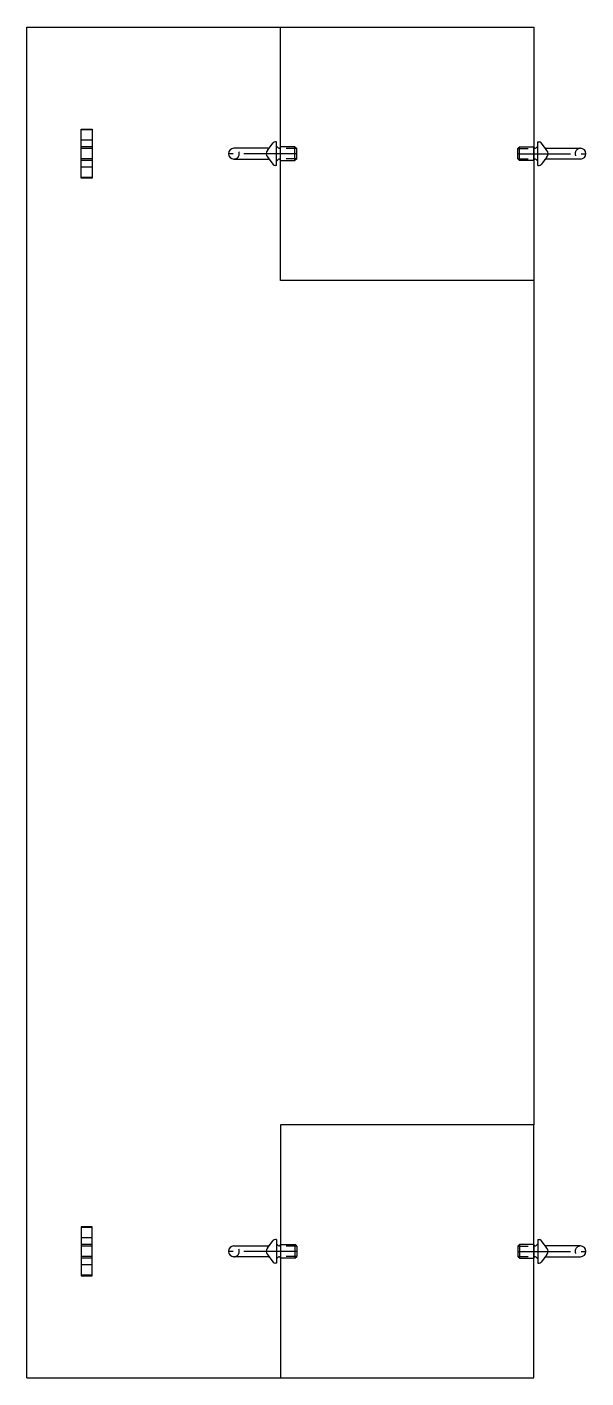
# Model space of a CAD drawing. Header units: inches. Extents: x 11.7 to 46.7, y 4.1 to 50.6.
# Drawn here: x 11.74 to 18.36, y 34.65 to 50.65 of the extents above; entities that cross this region are included whole.
import ezdxf

# ---------------------------------------------------------------- set-up
doc = ezdxf.new("R2010")
doc.units = ezdxf.units.IN
doc.header["$LTSCALE"] = 0.5
doc.header["$MEASUREMENT"] = 0
doc.linetypes.add('CENTER', pattern=[2, 1.25, -0.25, 0.25, -0.25])
doc.linetypes.add('HIDDEN', pattern=[0.375, 0.25, -0.125])
for name, color, linetype in [('Center', 7, 'CENTER'), ('Hidden', 5, 'HIDDEN'), ('Visible', 1, 'Continuous')]:
    doc.layers.add(name, color=color, linetype=linetype)

msp = doc.modelspace()

# ---------------------------------------------------------------- linework, layer by layer
for p, q in [((14.694, 49.285), (14.682, 49.285)), ((17.79, 49.285), (17.803, 49.285)), ((14.694, 36.005), (14.682, 36.005)), ((17.79, 36.005), (17.803, 36.005))]:
    msp.add_line(p, q)
at = {"layer": 'Center'}
for p, q in [((14.934, 49.145), (14.127, 49.145)), ((17.55, 49.145), (18.358, 49.145)), ((14.934, 36.145), (14.127, 36.145)), ((17.55, 36.145), (18.358, 36.145))]:
    msp.add_line(p, q, dxfattribs=at)
at = {"layer": 'Hidden'}
for p, q in [((12.512, 49.426), (12.382, 49.426)), ((12.512, 49.306), (12.382, 49.306)), ((12.512, 49.226), (12.382, 49.226)), ((12.512, 49.206), (12.382, 49.206)), ((14.934, 49.205), (14.742, 49.205)), ((17.55, 49.205), (17.742, 49.205)), ((12.512, 49.085), (12.382, 49.085)), ((12.512, 49.065), (12.382, 49.065)), ((12.512, 48.984), (12.382, 48.984)), ((14.934, 49.085), (14.742, 49.085)), ((17.55, 49.085), (17.742, 49.085)), ((12.512, 48.864), (12.382, 48.864)), ((12.512, 36.426), (12.382, 36.426)), ((12.512, 36.306), (12.382, 36.306)), ((12.512, 36.226), (12.382, 36.226)), ((12.512, 36.206), (12.382, 36.206)), ((14.934, 36.205), (14.742, 36.205)), ((17.55, 36.205), (17.742, 36.205)), ((12.512, 36.085), (12.382, 36.085)), ((12.512, 36.065), (12.382, 36.065)), ((14.934, 36.085), (14.742, 36.085)), ((17.55, 36.085), (17.742, 36.085)), ((12.512, 35.984), (12.382, 35.984)), ((12.512, 35.864), (12.382, 35.864))]:
    msp.add_line(p, q, dxfattribs=at)
for centre, start, end in [((14.191, 49.145), 270, 90), ((18.294, 49.145), 90, 270), ((14.191, 36.145), 270, 90), ((18.294, 36.145), 90, 270)]:
    msp.add_arc(centre, 0.064, start, end, dxfattribs=at)
at = {"layer": 'Visible'}
for p, q in [((11.742, 34.645), (11.742, 50.645)), ((11.742, 50.645), (17.742, 50.645)), ((14.742, 47.645), (14.742, 50.645)), ((17.742, 50.645), (17.742, 47.645)), ((12.382, 48.855), (12.382, 49.435)), ((12.382, 49.435), (12.512, 49.435)), ((12.512, 49.435), (12.512, 48.855)), ((14.694, 49.005), (14.694, 49.285)), ((17.79, 49.005), (17.79, 49.285)), ((14.591, 49.209), (14.191, 49.209)), ((14.588, 49.184), (14.617, 49.222)), ((14.617, 49.222), (14.657, 49.273)), ((14.694, 49.235), (14.716, 49.215)), ((14.742, 49.065), (14.742, 49.225)), ((14.914, 49.225), (14.742, 49.225)), ((14.914, 49.065), (14.914, 49.225)), ((14.914, 49.225), (14.934, 49.205)), ((14.934, 49.085), (14.934, 49.205)), ((17.57, 49.225), (17.55, 49.205)), ((17.55, 49.085), (17.55, 49.205)), ((17.57, 49.225), (17.743, 49.225)), ((17.57, 49.065), (17.57, 49.225)), ((17.742, 49.065), (17.742, 49.225)), ((17.79, 49.235), (17.769, 49.215)), ((17.868, 49.222), (17.828, 49.273)), ((17.897, 49.184), (17.868, 49.222)), ((17.893, 49.209), (18.294, 49.209)), ((14.191, 49.081), (14.591, 49.081)), ((14.588, 49.106), (14.617, 49.069)), ((14.617, 49.069), (14.657, 49.018)), ((14.694, 49.005), (14.682, 49.005)), ((14.694, 49.056), (14.716, 49.075)), ((14.742, 49.065), (14.914, 49.065)), ((14.934, 49.085), (14.914, 49.065)), ((17.55, 49.085), (17.57, 49.065)), ((17.743, 49.065), (17.57, 49.065)), ((17.79, 49.056), (17.769, 49.075)), ((17.79, 49.005), (17.803, 49.005)), ((17.868, 49.069), (17.828, 49.018)), ((17.897, 49.106), (17.868, 49.069)), ((18.294, 49.081), (17.893, 49.081)), ((12.512, 48.855), (12.382, 48.855)), ((16.392, 47.645), (14.742, 47.645)), ((17.742, 47.645), (16.392, 47.645)), ((17.742, 47.645), (17.742, 37.645)), ((17.742, 37.645), (14.742, 37.645)), ((14.742, 37.645), (14.742, 34.645)), ((17.742, 34.645), (17.742, 37.645)), ((12.512, 36.435), (12.382, 36.435)), ((12.382, 36.435), (12.382, 35.855)), ((12.512, 35.855), (12.512, 36.435)), ((14.191, 36.209), (14.591, 36.209)), ((14.588, 36.184), (14.617, 36.222)), ((14.617, 36.222), (14.657, 36.273)), ((14.694, 36.285), (14.682, 36.285)), ((14.694, 36.285), (14.694, 36.005)), ((14.694, 36.235), (14.716, 36.215)), ((14.742, 36.225), (14.742, 36.065)), ((14.742, 36.225), (14.914, 36.225)), ((14.914, 36.225), (14.914, 36.065)), ((14.934, 36.205), (14.914, 36.225)), ((14.934, 36.205), (14.934, 36.085)), ((17.55, 36.205), (17.57, 36.225)), ((17.55, 36.205), (17.55, 36.085)), ((17.743, 36.225), (17.57, 36.225)), ((17.57, 36.225), (17.57, 36.065)), ((17.742, 36.225), (17.742, 36.065)), ((17.79, 36.235), (17.769, 36.215)), ((17.79, 36.285), (17.79, 36.005)), ((17.79, 36.285), (17.803, 36.285)), ((17.868, 36.222), (17.828, 36.273)), ((17.897, 36.184), (17.868, 36.222)), ((18.294, 36.209), (17.893, 36.209)), ((14.591, 36.081), (14.191, 36.081)), ((14.588, 36.106), (14.617, 36.069)), ((14.617, 36.069), (14.657, 36.018)), ((14.694, 36.056), (14.716, 36.075)), ((14.914, 36.065), (14.742, 36.065)), ((14.914, 36.065), (14.934, 36.085)), ((17.57, 36.065), (17.55, 36.085)), ((17.57, 36.065), (17.743, 36.065)), ((17.79, 36.056), (17.769, 36.075)), ((17.868, 36.069), (17.828, 36.018)), ((17.897, 36.106), (17.868, 36.069)), ((17.893, 36.081), (18.294, 36.081)), ((12.382, 35.855), (12.512, 35.855)), ((11.742, 34.645), (17.742, 34.645))]:
    msp.add_line(p, q, dxfattribs=at)
for centre, radius, start, end in [((14.682, 49.253), 0.032, 90, 142.1702), ((17.803, 49.253), 0.032, 37.8298, 90), ((14.191, 49.145), 0.064, 90, 270), ((14.638, 49.145), 0.064, 142.1702, 217.8298), ((14.591, 49.241), 0.032, 270, 322.1702), ((14.726, 49.227), 0.016, 226.9466, 354.2608), ((17.758, 49.227), 0.016, 185.7392, 313.0534), ((17.893, 49.241), 0.032, 217.8298, 270), ((17.846, 49.145), 0.064, 322.1702, 37.8298), ((18.294, 49.145), 0.064, 270, 90), ((14.591, 49.049), 0.032, 37.8298, 90), ((14.682, 49.037), 0.032, 217.8298, 270), ((14.726, 49.064), 0.016, 5.7392, 133.0534), ((17.758, 49.064), 0.016, 46.9466, 174.2608), ((17.803, 49.037), 0.032, 270, 322.1702), ((17.893, 49.049), 0.032, 90, 142.1702), ((14.191, 36.145), 0.064, 90, 270), ((14.638, 36.145), 0.064, 142.1702, 217.8298), ((14.591, 36.241), 0.032, 270, 322.1702), ((14.682, 36.253), 0.032, 90, 142.1702), ((14.726, 36.227), 0.016, 226.9466, 354.2608), ((17.758, 36.227), 0.016, 185.7392, 313.0534), ((17.803, 36.253), 0.032, 37.8298, 90), ((17.893, 36.241), 0.032, 217.8298, 270), ((17.846, 36.145), 0.064, 322.1702, 37.8298), ((18.294, 36.145), 0.064, 270, 90), ((14.591, 36.049), 0.032, 37.8298, 90), ((14.682, 36.037), 0.032, 217.8298, 270), ((14.726, 36.064), 0.016, 5.7392, 133.0534), ((17.758, 36.064), 0.016, 46.9466, 174.2608), ((17.803, 36.037), 0.032, 270, 322.1702), ((17.893, 36.049), 0.032, 90, 142.1702)]:
    msp.add_arc(centre, radius, start, end, dxfattribs=at)

doc.saveas('drawing.dxf')
